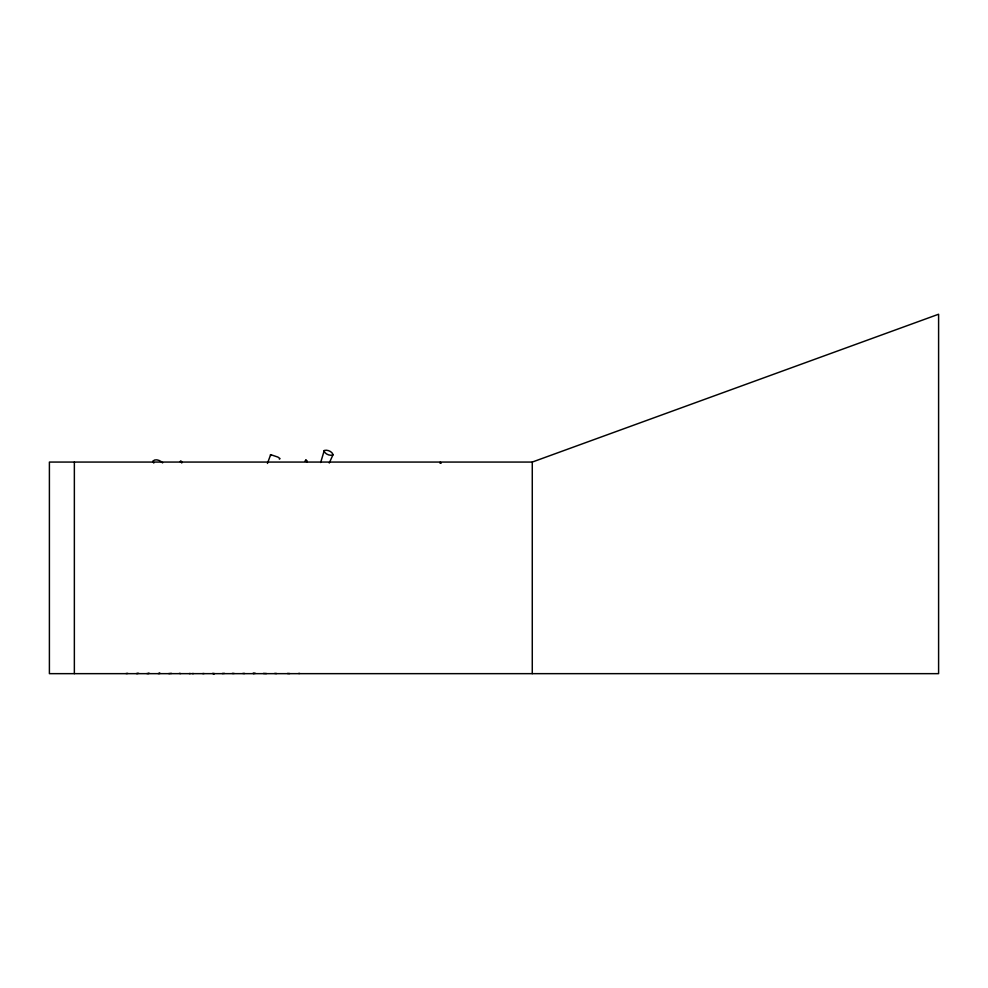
<?xml version="1.0" encoding="UTF-8"?>
<svg xmlns="http://www.w3.org/2000/svg" width="988" height="988" viewBox="0 0 988 988"><rect width="100%" height="100%" fill="white"/><g stroke="black" fill="none" stroke-linecap="round" stroke-linejoin="round"><path stroke-width="1.48" d="M180.878 461.606L180.495 461.915M306.712 461.717L306.231 461.174L306.996 461.729C303.588 460.396 307.626 460.038 305.885 460.334M306.404 460.816L307.083 461.767L306.132 461.075M305.317 460.84L305.786 460.21M320.68 462.495L324.262 450.466C327.386 449.528 332.042 451.417 333.042 454.616L329.263 463.026M181.866 462.285L180.594 461.865M180.347 461.631L180.915 461.915M267.452 463.434L270.663 454.641L277.924 457.098L280.036 458.617L279.369 459.124M305.428 461.273L305.996 460.445M181.631 462.075L181.854 462.717L181.199 462.347M306.465 461.655L306.873 460.964L307.046 461.841L306.045 461.198L307.046 461.841M306.885 461.52L306.157 461.235L307.033 461.668M181.718 462.656L181.422 462.014M333.042 454.616L332.783 455.036C329.659 455.974 325.003 454.085 323.99 450.886M181.051 461.186L180.372 461.223L181.212 461.47M532.273 462.063L938.6 314.233L938.6 673.655L49.4 673.655L49.4 462.063L532.273 462.063L532.273 673.655M439.993 462.396L440.957 462.693L439.981 462.853M440.932 462.755L439.969 462.606L440.994 462.927M137.678 673.334L138.728 673.334M148.311 673.334L149.46 673.334M159.093 673.334L160.13 673.334L158.129 673.557M252.928 673.334L253.978 673.334M254.459 673.347L255.497 673.347M126.007 673.507L127.81 673.396M136.282 673.507L137.641 673.532M146.866 673.532L148.595 673.532M168.763 673.557L170.01 673.532M170.516 673.421L171.566 673.421M179.384 673.359L180.594 673.557M189.251 673.557L190.301 673.557M192.425 673.557L193.475 673.557M202.688 673.557L204.084 673.532M212.63 673.371L214.347 673.532M222.226 673.507L224.449 673.384M232.229 673.396L234.168 673.446M242.813 673.421L244.752 673.47M253.261 673.52L254.299 673.52M263.364 673.433L266.525 673.544M274.701 673.408L276.652 673.532M287.434 673.458L289.694 673.557M298.635 673.433L299.685 673.433M213.198 673.767L214.248 673.767M305.477 460.964L306.268 460.569M270.959 455.554L270.428 454.813M162.612 462.89C160.476 460.42 155.573 458.457 152.942 461.001L153.807 463.076M74.359 462.063L74.359 673.655"/></g></svg>
